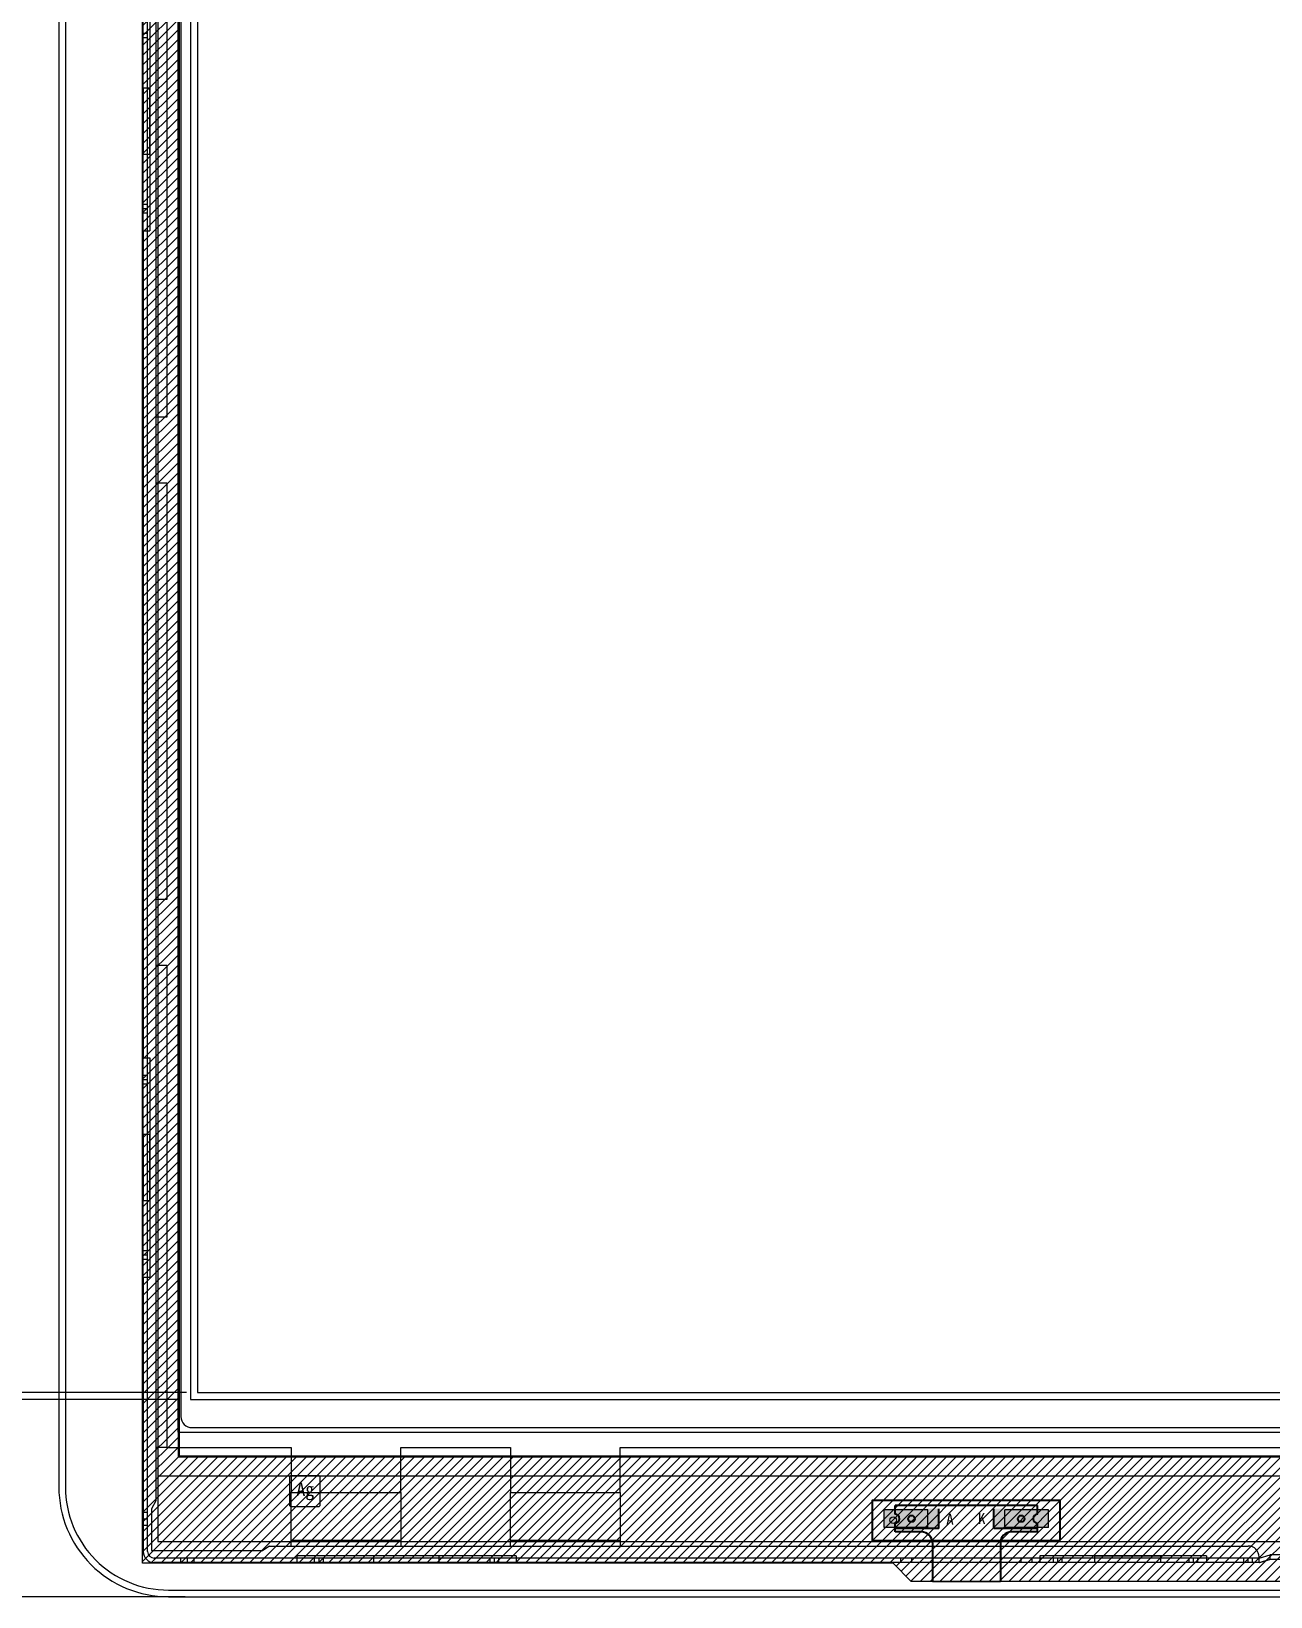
# Model space of a CAD drawing. Header units: millimetres. Extents: x 964 to 1969, y -17351 to -16641.
# Drawn here: x 1280.5 to 1337, y -17071.7 to -17000.3 of the extents above; entities that cross this region are included whole.
import ezdxf
from ezdxf.enums import TextEntityAlignment as Align

# ---------------------------------------------------------------- set-up
doc = ezdxf.new("R2010")
doc.units = ezdxf.units.MM
doc.header["$PDMODE"] = 35
doc.layers.get('0').update_dxf_attribs({"lineweight": 20})
for name, color, linetype, lineweight in [('aa.drawing', 8, 'Continuous', 100), ('chip_btm.drawing', 9, 'Continuous', 100), ('chip_top.drawing', 3, 'Continuous', 100), ('DIM', 3, 'Continuous', 20), ('DIM（标注）', 3, 'Continuous', 9), ('FPC', 1, 'Continuous', 13), ('GE.drawing', 6, 'Continuous', 100), ('OBJ-DIM MODIFY', 1, 'Continuous', 15), ('text.drawing', 1, 'Continuous', 100), ('胶框', 7, 'Continuous', 18)]:
    doc.layers.add(name, color=color, linetype=linetype, lineweight=lineweight)
for name, color, linetype in [('BOT', 5, 'Continuous'), ('HOU', 7, 'Continuous'), ('标注', 4, 'Continuous')]:
    doc.layers.add(name, color=color, linetype=linetype)
doc.styles.add('ROMANS', font='ROMANS.shx')
doc.styles.add('宋体', font='')
doc.styles.get('宋体').set_extended_font_data('SimSun')
doc.dimstyles.new('DIM', dxfattribs={"dimtxt": 2, "dimasz": 1.5, "dimexe": 0.5, "dimexo": 0.5, "dimgap": 0.5, "dimtad": 0, "dimzin": 9, "dimdsep": 46, "dimtxsty": 'ROMANS', "dimcen": 0, "dimclrd": 3, "dimclre": 3, "dimclrt": 2, "dimadec": 0, "dimazin": 0, "dimtp": 0.01, "dimtm": 0.01, "dimtfac": 0.8, "dimtmove": 0, "dimatfit": 3, "dimfxl": 1, "dimtolj": 1, "dimlwd": 18, "dimlwe": 18, "dimarcsym": 0})

# ---------------------------------------------------------------- blocks, each defined once
blk = doc.blocks.new('afwe322323f')
at = {"color": 7}
for p, q in [((171.04, 1043.404), (171.04, 1033.404)), ((170.74, 1033.404), (170.74, 995.684)), ((170.74, 1033.404), (170.74, 995.684)), ((170.74, 1033.404), (171.04, 1033.404)), ((170.74, 995.684), (171.04, 995.684)), ((171.04, 995.684), (171.04, 985.684)), ((170.74, 985.684), (170.74, 973.164)), ((170.74, 985.684), (171.04, 985.684)), ((182.49, 973.664), (177.49, 973.664)), ((192.49, 973.664), (187.49, 973.664)), ((177.74, 972.664), (171.24, 972.664)), ((177.74, 972.964), (177.74, 972.664)), ((187.74, 972.964), (177.74, 972.964)), ((187.74, 972.964), (187.74, 972.664)), ((211.625, 972.664), (187.74, 972.664)), ((219.225, 972.964), (211.625, 972.964)), ((211.625, 972.964), (211.625, 972.664)), ((219.225, 972.964), (219.225, 972.664)), ((221.625, 972.664), (219.225, 972.664))]:
    blk.add_line(p, q, dxfattribs=at)
blk.add_lwpolyline([(171.81, 1148.744), (171.81, 1049.904), (171.31, 1049.904), (171.31, 1046.904), (171.81, 1046.904), (171.81, 1024.904), (171.31, 1024.904), (171.31, 1021.904), (171.81, 1021.904), (171.81, 1002.904), (171.31, 1002.904), (171.31, 999.904), (171.81, 999.904), (171.81, 977.918), (177.49, 977.918), (177.49, 975.864), (182.49, 975.864), (182.49, 977.918), (187.49, 977.918), (187.49, 975.864), (192.49, 975.864), (192.49, 977.918), (289.29, 977.918)], dxfattribs=at)
for points in [[(309.47, 1197.894), (172.31, 1197.894), (172.31, 978.618), (309.47, 978.618)], [(171.04, 1039.904), (170.74, 1039.904), (170.74, 1036.904), (171.04, 1036.904)], [(171.04, 992.184), (170.74, 992.184), (170.74, 989.184), (171.04, 989.184)], [(181.24, 972.664), (184.24, 972.664), (184.24, 972.964), (181.24, 972.964)], [(214.125, 972.964), (217.125, 972.964), (217.125, 972.664), (214.125, 972.664)]]:
    blk.add_lwpolyline(points, close=True, dxfattribs=at)
blk.add_arc((171.24, 973.164), 0.5, 180, 270, dxfattribs=at)
at = {"layer": 'DIM（标注）', "color": 7}
for p, q in [((171.81, 977.918), (171.31, 977.918)), ((182.49, 975.864), (182.49, 973.418)), ((192.49, 975.864), (192.49, 973.418))]:
    blk.add_line(p, q, dxfattribs=at)
at = {"layer": 'HOU'}
blk.add_lwpolyline([(212.546, 973.664), (212.546, 975.497), (203.984, 975.497), (203.984, 973.664)], close=True, dxfattribs=at)
at = {"layer": '胶框', "lineweight": 0}
for p, q in [((172.31, 1197.894), (172.31, 978.618)), ((171.31, 1151.096), (171.31, 1026.091)), ((171.31, 1026.091), (171.31, 1011.091)), ((171.31, 1011.091), (171.31, 996.091)), ((171.31, 996.091), (171.31, 975.478)), ((172.31, 978.618), (309.47, 978.618)), ((171.31, 975.478), (171.11, 975.108)), ((177.49, 973.418), (177.49, 975.864)), ((187.49, 973.418), (187.49, 975.864)), ((171.11, 975.108), (171.11, 973.218)), ((171.11, 973.218), (176.19, 973.218)), ((176.49, 973.418), (176.19, 973.218)), ((176.49, 973.418), (177.49, 973.418)), ((177.49, 973.418), (182.49, 973.418)), ((182.49, 973.418), (187.49, 973.418)), ((187.49, 973.418), (192.49, 973.418)), ((192.49, 973.418), (221.125, 973.418)), ((221.625, 972.664), (221.625, 972.918)), ((221.625, 972.664), (222.121, 972.813)), ((222.121, 972.813), (259.66, 972.813))]:
    blk.add_line(p, q, dxfattribs=at)
blk.add_arc((221.125, 972.918), 0.5, 0, 90, dxfattribs=at)
blk = doc.blocks.new('afww2323f2f')
at = {"color": 6}
for p, q in [((1094.431, 119.742), (1094.431, 345.642)), ((1094.631, 119.742), (1094.631, 345.642)), ((1094.631, 188.982), (1094.431, 188.982)), ((1094.631, 188.782), (1094.431, 188.782)), ((1094.631, 181.182), (1094.431, 181.182)), ((1094.631, 180.982), (1094.431, 180.982)), ((1094.631, 180.782), (1094.431, 180.782)), ((1094.631, 141.462), (1094.431, 141.462)), ((1094.631, 141.262), (1094.431, 141.262)), ((1094.631, 141.062), (1094.431, 141.062)), ((1094.631, 133.462), (1094.431, 133.462)), ((1094.631, 133.262), (1094.431, 133.262)), ((1094.631, 133.062), (1094.431, 133.062)), ((1094.431, 121.542), (1094.631, 121.542)), ((1094.431, 121.242), (1094.631, 121.242)), ((1094.431, 120.942), (1094.631, 120.942)), ((1145.316, 119.442), (1094.931, 119.442)), ((1145.345, 119.242), (1094.931, 119.242)), ((1096.131, 119.442), (1096.131, 119.242)), ((1096.431, 119.442), (1096.431, 119.242)), ((1096.731, 119.442), (1096.731, 119.242)), ((1102.231, 119.442), (1102.231, 119.242)), ((1102.431, 119.442), (1102.431, 119.242)), ((1102.631, 119.442), (1102.631, 119.242)), ((1110.231, 119.442), (1110.231, 119.242)), ((1110.431, 119.442), (1110.431, 119.242)), ((1110.631, 119.442), (1110.631, 119.242)), ((1128.955, 119.442), (1128.955, 119.242)), ((1128.955, 119.442), (1128.955, 119.242)), ((1129.455, 119.442), (1129.455, 119.242)), ((1129.455, 119.442), (1129.455, 119.242)), ((1134.455, 119.442), (1134.455, 119.242)), ((1134.455, 119.442), (1134.455, 119.242)), ((1134.955, 119.442), (1134.955, 119.242)), ((1134.955, 119.442), (1134.955, 119.242)), ((1135.916, 119.442), (1135.916, 119.242)), ((1136.116, 119.442), (1136.116, 119.242)), ((1136.316, 119.442), (1136.316, 119.242)), ((1142.116, 119.242), (1142.116, 119.442)), ((1142.316, 119.242), (1142.316, 119.442)), ((1142.516, 119.242), (1142.516, 119.442)), ((1144.616, 119.242), (1144.616, 119.442)), ((1144.816, 119.242), (1144.816, 119.442)), ((1145.016, 119.242), (1145.016, 119.442)), ((1145.316, 119.442), (1145.811, 119.591)), ((1145.316, 119.242), (1145.316, 119.442)), ((1145.345, 119.242), (1145.841, 119.391)), ((1183.18, 119.591), (1145.811, 119.591)), ((1145.811, 119.382), (1145.811, 119.591))]:
    blk.add_line(p, q, dxfattribs=at)
for radius in [0.5, 0.3]:
    blk.add_arc((1094.931, 119.742), radius, 180, 270, dxfattribs=at)
blk = doc.blocks.new('fwe23232f')
at = {"color": 7}
for p, q in [((1060.469, 301.557), (1060.469, 233.771)), ((1060.969, 233.271), (1196.829, 233.271))]:
    blk.add_line(p, q, dxfattribs=at)
blk.add_arc((1060.969, 233.771), 0.5, 180, 270, dxfattribs=at)
blk = doc.blocks.new('*D28')
at = {"color": 3, "linetype": 'Continuous', "lineweight": 18}
for p, q in [((1287.533, -16845.834), (1259.517, -16845.834)), ((1260.017, -16847.334), (1260.017, -16929.526)), ((1260.017, -17060.91), (1260.017, -16978.717)), ((1287.533, -17062.41), (1259.517, -17062.41))]:
    blk.add_line(p, q, dxfattribs=at)
at = {"color": 3, "lineweight": 5}
for points in [[(1259.767, -16847.334), (1260.267, -16847.334), (1260.017, -16845.834)], [(1259.767, -17060.91), (1260.267, -17060.91), (1260.017, -17062.41)]]:
    blk.add_solid(points, dxfattribs=at)
at = {"layer": 'Defpoints', "color": 0, "lineweight": 5}
for p in [(1288.033, -16845.834), (1260.017, -17062.41), (1288.033, -17062.41)]:
    blk.add_point(p, dxfattribs=at)
at = {"color": 2, "lineweight": 5, "insert": (1260.017, -16954.122), "char_height": 4, "attachment_point": 5, "rotation": 90, "style": 'ROMANS'}
blk.add_mtext('\\A1;216.58 LCD A.A', dxfattribs=at)
blk = doc.blocks.new('*D31')
at = {"color": 3, "lineweight": 18}
blk.add_line((1287.213, -16845.522), (1249.843, -16845.522), dxfattribs=at)
at = {"color": 3, "linetype": 'Continuous', "lineweight": 18}
for p, q in [((1250.343, -16847.022), (1250.343, -16925.812)), ((1250.343, -17061.222), (1250.343, -16982.431)), ((1287.213, -17062.722), (1249.843, -17062.722))]:
    blk.add_line(p, q, dxfattribs=at)
at = {"color": 3, "lineweight": 5}
for points in [[(1250.093, -16847.022), (1250.593, -16847.022), (1250.343, -16845.522)], [(1250.093, -17061.222), (1250.593, -17061.222), (1250.343, -17062.722)]]:
    blk.add_solid(points, dxfattribs=at)
at = {"layer": 'Defpoints', "color": 0, "lineweight": 5}
for p in [(1287.713, -16845.522), (1250.343, -17062.722), (1287.713, -17062.722)]:
    blk.add_point(p, dxfattribs=at)
at = {"color": 2, "insert": (1250.343, -16954.122), "char_height": 4, "attachment_point": 5, "rotation": 90, "style": 'ROMANS'}
blk.add_mtext('\\A1;217.2%%P0.1 CG V.A', dxfattribs=at)
blk = doc.blocks.new('*D23')
at = {"color": 3, "linetype": 'Continuous', "lineweight": 18}
for p, q in [((1286.423, -16836.522), (1240.367, -16836.522)), ((1240.867, -16838.022), (1240.867, -16926.288)), ((1240.867, -17070.222), (1240.867, -16981.955))]:
    blk.add_line(p, q, dxfattribs=at)
at = {"color": 3, "lineweight": 18}
blk.add_line((1287.479, -17071.722), (1240.367, -17071.722), dxfattribs=at)
at = {"color": 3, "lineweight": 5}
for points in [[(1240.617, -16838.022), (1241.117, -16838.022), (1240.867, -16836.522)], [(1240.617, -17070.222), (1241.117, -17070.222), (1240.867, -17071.722)]]:
    blk.add_solid(points, dxfattribs=at)
at = {"layer": 'Defpoints', "color": 0, "lineweight": 5}
for p in [(1240.867, -16836.522), (1286.923, -16836.522), (1287.979, -17071.722)]:
    blk.add_point(p, dxfattribs=at)
at = {"color": 2, "insert": (1240.867, -16954.122), "char_height": 4, "attachment_point": 5, "rotation": 90, "style": 'ROMANS'}
blk.add_mtext('\\A1;235.2%%P0.1 CG OD', dxfattribs=at)

msp = doc.modelspace()

# ---------------------------------------------------------------- hatches: boundary and pattern name
at = {"lineweight": 5}
h = msp.add_hatch(dxfattribs=at)
h.set_pattern_fill('ANSI31', color=5, scale=0.1)
h.set_pattern_definition([(45, (-476.60505, -815.6198), (-0.224506403, 0.224506403), [])])
h.paths.add_polyline_path([(1425.893, -16843.234), (1285.533, -16843.234), (1285.533, -17070.194), (1319.751, -17070.194), (1320.586, -17071.029), (1372.837, -17071.029), (1373.672, -17070.194), (1425.893, -17070.194)])
h.paths.add_polyline_path([(1287.163, -17065.364), (1287.163, -16844.864), (1424.263, -16844.864), (1424.263, -17065.364)], flags=16)
at = {"layer": 'BOT', "linetype": 'Continuous'}
h = msp.add_hatch(color=2, dxfattribs=at)
h.paths.add_polyline_path([(1326.346, -17067.964), (1326.346, -17067.714), (1324.346, -17067.714), (1324.346, -17068.614), (1326.346, -17068.614), (1326.346, -17068.364, -1)])
h.paths.add_polyline_path([(1319.846, -17067.714), (1319.846, -17067.964, -1), (1319.846, -17068.364), (1319.846, -17068.614), (1321.846, -17068.614), (1321.846, -17067.714)])
at = {"layer": 'OBJ-DIM MODIFY'}
h = msp.add_hatch(color=1, dxfattribs=at)
h.dxf.hatch_style = 1
h.paths.add_polyline_path([(1321.346, -17067.764), (1321.346, -17068.564), (1319.346, -17068.564), (1319.346, -17067.764)])
h = msp.add_hatch(color=5, dxfattribs=at)
h.dxf.hatch_style = 1
h.paths.add_polyline_path([(1324.846, -17068.564), (1324.846, -17067.764), (1326.846, -17067.764), (1326.846, -17068.564)])

# ---------------------------------------------------------------- linework, layer by layer
at = {"color": 30, "lineweight": 5}
msp.add_line((1321.546, -17071.034), (1324.646, -17071.034), dxfattribs=at)
at = {"color": 8}
msp.add_lwpolyline([(1286.713, -17071.722), (1424.713, -17071.722, 0.414214), (1429.713, -17066.722), (1429.713, -16841.522, 0.414214), (1424.713, -16836.522), (1286.713, -16836.522, 0.414214), (1281.713, -16841.522), (1281.713, -17066.722, 0.414214)], format="xyb", close=True, dxfattribs=at)
at = {"color": 7, "true_color": 0xffffff}
msp.add_lwpolyline([(1429.413, -16842.852), (1429.413, -16841.522, 0.414214), (1424.713, -16836.822), (1286.713, -16836.822, 0.414214), (1282.013, -16841.522), (1282.013, -17066.722, 0.414214), (1286.713, -17071.422), (1424.713, -17071.422, 0.414214), (1429.413, -17066.722), (1429.413, -16848.852, -0.414214), (1429.913, -16848.352), (1433.913, -16848.352, 0.414214), (1434.413, -16847.852), (1434.413, -16843.852, 0.414214), (1433.913, -16843.352), (1429.913, -16843.352, -0.414214)], format="xyb", close=True, dxfattribs=at)
at = {"color": 5, "lineweight": 5}
msp.add_lwpolyline([(1319.751, -17070.194), (1285.533, -17070.194), (1285.533, -16843.234), (1425.893, -16843.234), (1425.893, -17070.194), (1373.672, -17070.194), (1372.837, -17071.029), (1320.586, -17071.029), (1319.751, -17070.194)], dxfattribs=at)
msp.add_lwpolyline([(1287.163, -16844.864), (1424.263, -16844.864), (1424.263, -17065.364), (1287.163, -17065.364)], close=True, dxfattribs=at)
at = {"color": 2, "lineweight": 5}
msp.add_lwpolyline([(1287.213, -16844.914), (1424.213, -16844.914), (1424.213, -17065.314), (1287.213, -17065.314)], close=True, dxfattribs=at)
at = {"color": 251, "true_color": 0x636466}
msp.add_lwpolyline([(1287.713, -17062.722), (1423.713, -17062.722), (1423.713, -16845.522), (1287.713, -16845.522)], close=True, dxfattribs=at)
at = {"layer": 'aa.drawing', "color": 1, "linetype": 'Continuous', "lineweight": 5}
msp.add_lwpolyline([(1288.033, -17062.41), (1423.393, -17062.41), (1423.393, -16845.834), (1288.033, -16845.834)], close=True, dxfattribs=at)
at = {"layer": 'chip_btm.drawing', "color": 4, "linetype": 'Continuous', "lineweight": 5}
msp.add_lwpolyline([(1286.233, -17069.21), (1425.193, -17069.21), (1425.193, -16844.034), (1286.233, -16844.034)], close=True, dxfattribs=at)
at = {"layer": 'chip_top.drawing', "color": 125, "linetype": 'Continuous', "lineweight": 5}
msp.add_lwpolyline([(1286.233, -17066.21), (1425.193, -17066.21), (1425.193, -16844.034), (1286.233, -16844.034)], close=True, dxfattribs=at)
msp.add_lwpolyline([(1286.233, -17066.21), (1425.193, -17066.21), (1425.193, -16844.034), (1286.233, -16844.034)], close=True, dxfattribs=at)
at = {"layer": 'chip_top.drawing', "color": 4, "linetype": 'Continuous', "lineweight": 5}
msp.add_lwpolyline([(1286.233, -17066.21), (1425.193, -17066.21), (1425.193, -16844.034), (1286.233, -16844.034)], close=True, dxfattribs=at)
at = {"layer": 'DIM', "color": 1}
msp.add_circle((1319.759, -17068.231), 0.15, dxfattribs=at)
at = {"layer": 'GE.drawing', "color": 4, "linetype": 'Continuous', "lineweight": 5}
msp.add_lwpolyline([(1293.583, -17067.61), (1293.633, -17067.56), (1293.633, -17066.26), (1293.583, -17066.21), (1292.283, -17066.21), (1292.233, -17066.26), (1292.233, -17067.56), (1292.283, -17067.61)], close=True, dxfattribs=at)
at = {"layer": 'OBJ-DIM MODIFY', "color": 0}
for p, q in [((1321.346, -17067.764), (1319.346, -17067.764)), ((1319.346, -17068.564), (1319.346, -17067.764)), ((1321.346, -17068.564), (1321.346, -17067.764)), ((1326.846, -17067.764), (1324.846, -17067.764)), ((1324.846, -17068.564), (1324.846, -17067.764)), ((1326.846, -17068.564), (1326.846, -17067.764)), ((1321.346, -17068.564), (1319.346, -17068.564)), ((1326.846, -17068.564), (1324.846, -17068.564))]:
    msp.add_line(p, q, dxfattribs=at)
at = {"layer": '标注'}
for p, q in [((1319.846, -17067.964), (1319.846, -17067.564)), ((1326.346, -17067.564), (1319.846, -17067.564)), ((1326.346, -17067.964), (1326.346, -17067.564)), ((1321.846, -17068.614), (1321.846, -17067.714)), ((1324.346, -17068.614), (1324.346, -17067.714)), ((1321.846, -17068.614), (1319.846, -17068.614)), ((1326.346, -17068.614), (1324.346, -17068.614))]:
    msp.add_line(p, q, dxfattribs=at)
at = {"layer": '标注', "color": 30}
for p, q in [((1319.846, -17068.764), (1319.846, -17068.364)), ((1326.346, -17068.764), (1326.346, -17068.364)), ((1321.046, -17068.764), (1319.846, -17068.764)), ((1326.346, -17068.764), (1325.146, -17068.764)), ((1321.546, -17069.264), (1321.546, -17071.034)), ((1324.646, -17069.264), (1324.646, -17071.034))]:
    msp.add_line(p, q, dxfattribs=at)
at = {"layer": '标注'}
for centre in [(1320.596, -17068.164), (1325.596, -17068.164)]:
    msp.add_circle(centre, 0.15, dxfattribs=at)
for centre, start, end in [((1319.846, -17068.164), 270, 90), ((1326.346, -17068.164), 90, 270)]:
    msp.add_arc(centre, 0.2, start, end, dxfattribs=at)
at = {"layer": '标注', "color": 30}
for centre, start, end in [((1321.046, -17069.264), 0, 90), ((1325.146, -17069.264), 90, 180)]:
    msp.add_arc(centre, 0.5, start, end, dxfattribs=at)

# ---------------------------------------------------------------- block references
at = {"layer": 'DIM（标注）', "color": 7}
for name, p in [('afwe322323f', (1114.823, -18042.828)), ('afww2323f2f', (191.132, -17189.406)), ('fwe23232f', (226.814, -17297.281))]:
    msp.add_blockref(name, p, dxfattribs=at)

# ---------------------------------------------------------------- texts
at = {"layer": 'FPC', "color": 0, "linetype": 'Continuous'}
for s, p in [('A', (1322.177, -17068.437)), ('K', (1323.621, -17068.399))]:
    msp.add_text(s, height=0.5, dxfattribs=at).set_placement(p)
at = {"layer": 'text.drawing', "color": 4, "linetype": 'Continuous', "lineweight": 5, "style": '宋体'}
msp.add_text('Ag', height=0.6, dxfattribs=at).set_placement((1292.952, -17066.826), align=Align.MIDDLE_CENTER)

# ---------------------------------------------------------------- dimensions: what is measured, and where the dimension line sits
for base, p1, p2, text, picture, middle in [((1240.867, -16836.522), (1287.979, -17071.722), (1286.923, -16836.522), '<>%%P0.1 CG OD', '*D23', (1240.867, -16954.122)), ((1250.343, -17062.722), (1287.713, -16845.522), (1287.713, -17062.722), '<>%%P0.1 CG V.A', '*D31', (1250.343, -16954.122))]:
    dim = msp.add_linear_dim(base=base, p1=p1, p2=p2, angle=90, text=text, dimstyle='DIM', override={"dimtxt": 4, "dimfxl": 0.8})
    dim.commit()
    dim.dimension.update_dxf_attribs({"geometry": picture, "text_midpoint": middle})
at = {"lineweight": 5}
dim = msp.add_linear_dim(base=(1260.017, -17062.41), p1=(1288.033, -16845.834), p2=(1288.033, -17062.41), angle=90, text='<> LCD A.A', dimstyle='DIM', override={"dimtxt": 4, "dimfxl": 1.25}, dxfattribs=at)
dim.commit()
dim.dimension.update_dxf_attribs({"geometry": '*D28', "text_midpoint": (1260.017, -16954.122), "dimtype": 128})

doc.saveas('drawing.dxf')
